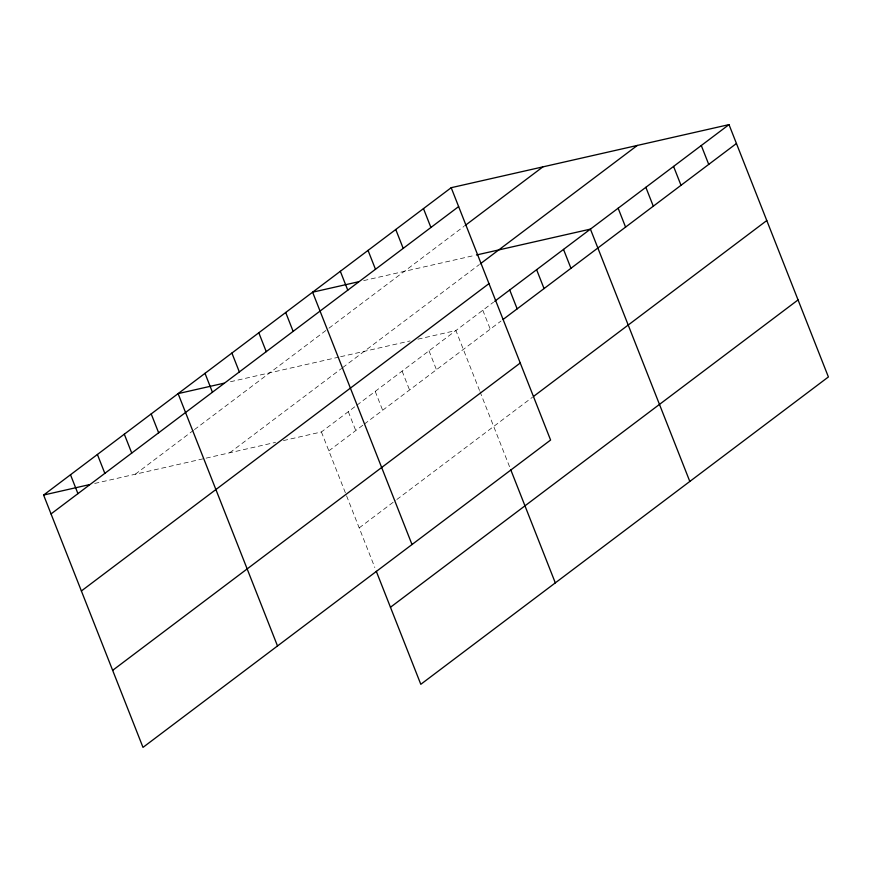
<?xml version="1.0" encoding="UTF-8"?>
<svg xmlns="http://www.w3.org/2000/svg" width="872" height="872" viewBox="0 0 872 872"><rect width="100%" height="100%" fill="white"/><g stroke="black" fill="none" stroke-linecap="round" stroke-linejoin="round"><path stroke-width="0.65" stroke-dasharray="4.36 3.27" d="M135.28 474.226L193.388 430.408M194.456 429.602L327.894 328.984M328.962 328.177L463.98 226.371M229.728 452.775L341.639 368.398M342.718 367.581L479.371 264.543M283.433 440.578L321.408 431.956L355.841 405.992M356.921 405.186L493.574 302.137M328.853 450.846L363.286 424.882M364.354 424.065L501.019 321.027M359.199 527.887L395.779 500.299M396.858 499.482L532.432 397.251M363.689 280.599L475.131 255.3M230.491 381.729L339.317 357.019M340.625 356.713L410.08 340.941M417.939 339.164L455.914 330.543L479.502 390.427M94.677 483.448L204.811 458.432M206.119 458.138L275.574 442.366M482.816 310.258L490.249 329.136M479.992 391.67L510.305 468.624M429.013 350.817L436.447 369.706M402.112 371.101L409.557 389.991M375.211 391.386L382.655 410.276M348.31 411.671L355.754 430.561M321.408 431.956L374.829 567.574"/><path stroke-width="1.31" d="M451.195 187.698L550.592 440.044L142.997 747.38L43.6 495.045L451.195 187.698L729.003 124.62L828.4 376.955L420.805 684.302L376.29 571.291M51.034 513.924L458.628 206.588M465.048 225.565L542.875 166.89M480.45 263.726L637.323 145.439M81.39 590.965L488.974 283.629M494.653 301.331L729.003 124.62M503.166 319.403L736.437 143.509M112.651 670.339L520.246 363.003M533.511 396.444L766.782 220.54M390.46 607.261L798.054 299.913M358.447 281.787L312.612 292.196L412.009 544.531M476.439 254.995L590.42 229.118L689.817 481.453M223.941 383.211L178.106 393.621L277.503 645.956M43.6 495.045L89.434 484.636M701.284 145.515L708.729 164.405M673.566 166.421L681.01 185.3M645.858 187.317L653.292 206.206M618.139 208.212L625.573 227.102M563.519 249.403L570.953 268.282M536.618 269.688L544.052 288.567M509.717 289.973L517.151 308.852M423.476 208.604L430.91 227.483M510.796 469.866L555.311 582.878M395.757 229.5L403.202 248.389M368.038 250.395L375.483 269.285M340.331 271.301L347.765 290.18M285.711 312.481L293.145 331.371M258.81 332.766L266.243 351.656M231.908 353.051L239.342 371.941M205.007 373.336L212.441 392.226M151.205 413.906L158.639 432.785M124.304 434.191L131.737 453.069M97.402 454.476L104.836 473.354M70.501 474.76L77.935 493.639"/></g></svg>
